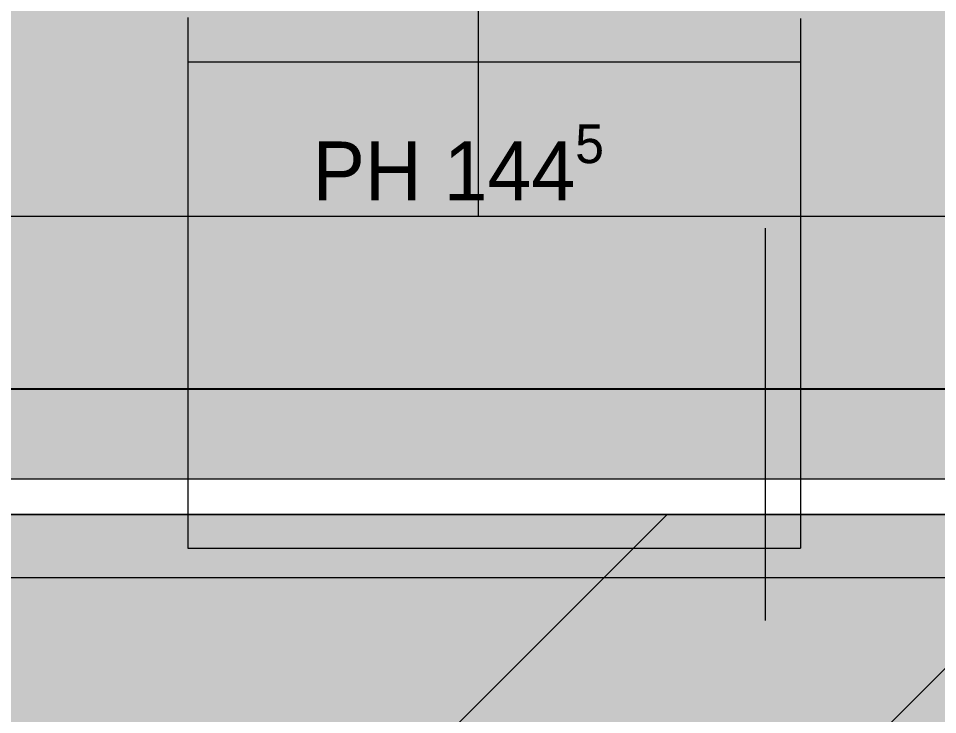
# Model space of a CAD drawing. Header units: metres. Extents: x -4 to 206, y -18 to 45.
# Drawn here: x 36.799 to 37.97, y -4.639 to -3.752 of the extents above; entities that cross this region are included whole.
import ezdxf

# ---------------------------------------------------------------- set-up
doc = ezdxf.new("R2010")
doc.units = ezdxf.units.M
doc.header["$MEASUREMENT"] = 0
doc.set_wipeout_variables(frame=1)
for name, pattern in [('Schnittlinie', [0.006, 0.003, -0.0015, 0, -0.0015]), ('Untersicht', [0.001, 0.0005, -0.0005]), ('Wipeout_Contour', [1, 0, -1])]:
    doc.linetypes.add(name, pattern=pattern)
for name, color, linetype in [('3._DD PP STG2_4_000 Achsraster', 7, 'Continuous'), ('3._DD PP STG2_4_140 Brüstung', 7, 'Continuous'), ('3._DD PP STG2_4_210 Decke', 7, 'Continuous'), ('3._DD PP STG2_4_220 Bodenaufbau - Außen_ Gefälle', 7, 'Continuous'), ('3._DD PP STG2_4_221 Bodenaufbau - Abdichtung', 7, 'Continuous'), ('3._DD PP STG2_4_325 Dachfenster', 7, 'Continuous'), ('3._DD PP STG2_4_330 Dachaufbau', 7, 'Continuous'), ('3._DD PP STG2_4_851 Marker Schnitt', 7, 'Continuous')]:
    doc.layers.add(name, color=color, linetype=linetype)
doc.styles.add('ERSTELLTER_STIL_2', font='')
doc.styles.get('ERSTELLTER_STIL_2').set_extended_font_data('Eurostile')

msp = doc.modelspace()

# ---------------------------------------------------------------- linework, layer by layer
at = {"layer": '3._DD PP STG2_4_000 Achsraster', "color": 5, "linetype": 'Continuous', "lineweight": 0, "ltscale": 1000}
msp.add_line((31.8, -4.0037), (54.3, -4.0037), dxfattribs=at)
at = {"layer": '3._DD PP STG2_4_210 Decke', "color": 7, "linetype": 'Continuous', "lineweight": 13, "ltscale": 1000, "flags": 128}
msp.add_lwpolyline([(48.645, -1.4987), (45.765, -1.4987), (45.765, -3.9237), (45.635, -3.9237), (43.155, -3.9237), (43.155, -5.8737), (41.175, -5.8737), (41.175, -3.9237), (38.605, -3.9237), (38.605, -4.3437), (36.365, -4.3437), (36.365, -1.4987), (33.4844, -1.4987), (33.4954, -10.3587), (34.515, -10.3587), (34.515, -11.383), (37.335, -11.3837), (37.335, -10.0637), (42.835, -10.0637), (42.835, -9.5637), (45.685, -9.5637), (45.685, -8.8637), (48.185, -8.8637)], dxfattribs=at)
at = {"layer": '3._DD PP STG2_4_325 Dachfenster', "color": 7, "linetype": 'Continuous', "lineweight": 13, "ltscale": 1000}
msp.add_line((37.3847, -1.9324), (37.3847, -4.0044), dxfattribs=at)
at = {"layer": '3._DD PP STG2_4_325 Dachfenster', "color": 7, "linetype": 'Continuous', "lineweight": 13, "ltscale": 1000, "true_color": 0xf4f4f4, "flags": 128}
for points in [[(37.0148, -3.7503), (37.0148, -3.8067)], [(37.7948, -3.7515), (37.7948, -3.8067)], [(37.0148, -3.8067), (37.7948, -3.8067)]]:
    msp.add_lwpolyline(points, dxfattribs=at)

# ---------------------------------------------------------------- texts
at = {"layer": '3._DD PP STG2_4_325 Dachfenster', "color": 7, "linetype": 'Continuous', "lineweight": 13, "insert": (37.1735, -4.0053), "char_height": 0.075, "attachment_point": 7, "style": 'ERSTELLTER_STIL_2'}
msp.add_mtext('\\A1;{\\pql;\\pt0;\\fEurostile|b0|i0|c0|p0;\\W1.000000;PH 144\\fEurostile|b0|i0|c0|p0;\\W1.000000;\\A1{\\H.66x;\\S5^  ;}\\fEurostile|b0|i0|c0|p0;\\W1.000000;\\fEurostile|b0|i0|c0|p0;\\W1.000000;}', dxfattribs=at)

# ---------------------------------------------------------------- next in the draw order: wipeouts: each hides what was drawn before it
at = {"color": 254, "linetype": 'Wipeout_Contour', "lineweight": 0, "ltscale": 150.96463}
msp.add_wipeout([(36.5349, -4.4638), (38.4351, -4.4638), (38.4351, -4.2238), (36.5349, -4.2238)], dxfattribs=at).dxf.layer = '3._DD PP STG2_4_140 Brüstung'

# ---------------------------------------------------------------- next in the draw order: hatches: boundary and pattern name
at = {"layer": '3._DD PP STG2_4_220 Bodenaufbau - Außen_ Gefälle', "linetype": 'Continuous', "lineweight": 0, "true_color": 0x323232}
msp.add_hatch(color=250, dxfattribs=at).paths.add_polyline_path([(33.5244, -1.5387), (33.5354, -10.3187), (34.555, -10.3187), (34.555, -11.3437), (37.295, -11.3437), (37.295, -10.0237), (42.795, -10.0237), (42.795, -9.5237), (45.645, -9.5237), (45.645, -8.8237), (48.225, -8.8237), (48.225, -9.9837), (51.065, -9.9837), (51.065, -8.1987), (51.9934, -8.1987), (52.0151, -4.3837), (48.605, -4.3837), (48.605, -1.5387), (45.805, -1.5387), (45.805, -3.9637), (43.12, -3.9637), (43.12, -5.8237), (41.225, -5.8237), (41.225, -3.9637), (38.7509, -3.9637), (38.7509, -4.3837), (36.325, -4.3837), (36.325, -1.5387)])
at = {"layer": '3._DD PP STG2_4_330 Dachaufbau', "linetype": 'Continuous', "lineweight": 0, "true_color": 0x000000}
h = msp.add_hatch(color=18, dxfattribs=at)
h.paths.add_polyline_path([(36.755, -4.3387), (38.7509, -4.3387), (38.7509, -2.1437), (38.855, -2.1437), (38.855, -1.2828), (33.3345, -1.2828), (33.3384, -4.3987), (33.3598, -4.3987), (33.3598, -1.2987), (36.495, -1.2987), (36.495, -1.5887), (36.755, -1.5887)])
h.paths.add_polyline_path([(37.0148, -3.7289), (37.0148, -2.2045), (37.7948, -2.2045), (37.7948, -3.7289)], flags=0)

# ---------------------------------------------------------------- next in the draw order: linework, layer by layer
at = {"layer": '3._DD PP STG2_4_140 Brüstung', "color": 7, "linetype": 'Continuous', "lineweight": 18, "ltscale": 1000}
msp.add_line((36.5351, -4.2238), (38.4349, -4.2238), dxfattribs=at)
at = {"layer": '3._DD PP STG2_4_140 Brüstung', "color": 7, "linetype": 'Continuous', "lineweight": 18, "ltscale": 1000, "flags": 128}
for points in [[(38.4349, -4.2236), (36.5351, -4.2236)], [(36.5349, -4.4638), (38.4351, -4.4638)]]:
    msp.add_lwpolyline(points, dxfattribs=at)
at = {"layer": '3._DD PP STG2_4_220 Bodenaufbau - Außen_ Gefälle', "color": 7, "linetype": 'Continuous', "lineweight": 13, "ltscale": 1000, "flags": 128}
msp.add_lwpolyline([(48.605, -1.5387), (45.805, -1.5387), (45.805, -3.9637), (43.12, -3.9637), (43.12, -5.8237), (41.225, -5.8237), (41.225, -3.9637), (38.7509, -3.9637), (38.7509, -4.3837), (36.325, -4.3837), (36.325, -1.5387), (33.5244, -1.5387), (33.5354, -10.3187), (34.555, -10.3187), (34.555, -11.3437), (37.295, -11.3437), (37.295, -10.0237), (42.795, -10.0237), (42.795, -9.5237), (45.645, -9.5237), (45.645, -8.8237), (48.225, -8.8237)], dxfattribs=at)
at = {"layer": '3._DD PP STG2_4_221 Bodenaufbau - Abdichtung', "color": 171, "linetype": 'Schnittlinie', "lineweight": 13, "ltscale": 1000, "true_color": 0x6c6cff, "flags": 128}
for points in [[(37.6252, -4.3837), (34.6577, -7.3512)], [(34.6577, -7.3512), (37.6252, -4.3837)], [(38.1752, -4.3837), (34.9327, -7.6262)], [(36.325, -4.3837), (37.6252, -4.3837)], [(37.6252, -4.3837), (38.1752, -4.3837)]]:
    msp.add_lwpolyline(points, dxfattribs=at)
at = {"layer": '3._DD PP STG2_4_325 Dachfenster', "color": 7, "linetype": 'Continuous', "lineweight": 13, "ltscale": 1000, "true_color": 0xf4f4f4, "flags": 128}
for points in [[(37.0148, -3.8067), (37.0148, -4.4265)], [(37.7948, -3.8067), (37.7948, -4.4265)], [(37.0148, -4.4265), (37.7948, -4.4265)]]:
    msp.add_lwpolyline(points, dxfattribs=at)
at = {"layer": '3._DD PP STG2_4_330 Dachaufbau', "color": 7, "linetype": 'Continuous', "lineweight": 18, "ltscale": 1000, "flags": 128}
msp.add_lwpolyline([(38.7509, -4.3387), (36.755, -4.3387)], dxfattribs=at)
at = {"layer": '3._DD PP STG2_4_851 Marker Schnitt', "color": 7, "linetype": 'Untersicht', "lineweight": 13, "ltscale": 1000}
msp.add_line((37.75, -0.0187), (37.75, -15.6487), dxfattribs=at)

doc.saveas('drawing.dxf')
